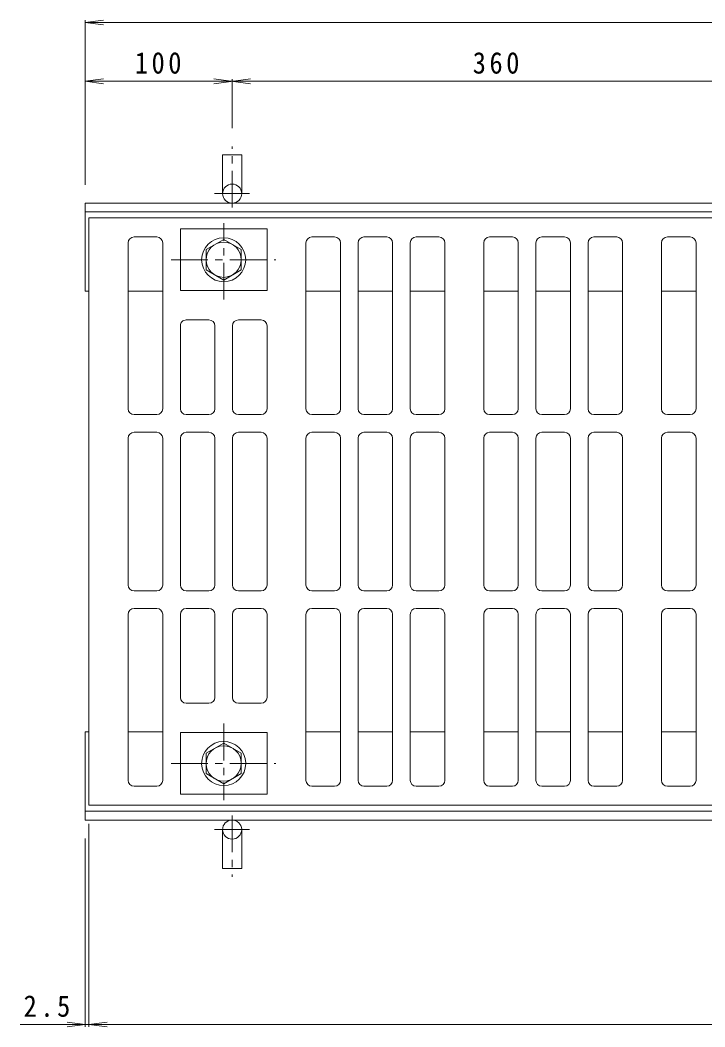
# Model space of a CAD drawing. Units: millimetres, scale not verified. Extents: x -920 to 922, y -674 to 594.
# Drawn here: x -920 to -454, y -161 to 524 of the extents above; entities that cross this region are included whole.
import ezdxf

# ---------------------------------------------------------------- set-up
doc = ezdxf.new("R2010")
doc.units = ezdxf.units.MM
doc.header["$LTSCALE"] = 5
doc.linetypes.add('CHAIN1', pattern=[8, 5, -1, 1, -1])
for name, color, linetype, lineweight in [('0-0_通り芯', 3, 'Continuous', 13), ('0-2_本体（蓋）', 6, 'Continuous', 13), ('0-3_受枠', 4, 'Continuous', 13), ('0-4_寸法', 7, 'Continuous', 13), ('0-A', 2, 'Continuous', 13)]:
    doc.layers.add(name, color=color, linetype=linetype, lineweight=lineweight)
doc.styles.add('ＭＳ ゴシック', font='')
doc.styles.get('ＭＳ ゴシック').set_extended_font_data('MS Gothic')

msp = doc.modelspace()

# ---------------------------------------------------------------- linework, layer by layer
at = {"layer": '0-0_通り芯'}
for p, q in [((-810.527, 382.258), (-751.527, 382.258)), ((-810.527, 340.258), (-810.527, 382.258)), ((-751.527, 340.258), (-751.527, 382.258)), ((-846.027, 259.758), (-846.027, 372.758)), ((-842.027, 376.758), (-826.527, 376.758)), ((-822.527, 259.758), (-822.527, 372.758)), ((-725.027, 259.758), (-725.027, 372.758)), ((-721.027, 376.758), (-705.527, 376.758)), ((-701.527, 259.758), (-701.527, 372.758)), ((-689.527, 259.758), (-689.527, 372.758)), ((-685.527, 376.758), (-670.027, 376.758)), ((-666.027, 259.758), (-666.027, 372.758)), ((-654.027, 259.758), (-654.027, 372.758)), ((-650.027, 376.758), (-634.527, 376.758)), ((-630.527, 259.758), (-630.527, 372.758)), ((-604.027, 259.758), (-604.027, 372.758)), ((-600.027, 376.758), (-584.527, 376.758)), ((-580.527, 259.758), (-580.527, 372.758)), ((-568.527, 259.758), (-568.527, 372.758)), ((-564.527, 376.758), (-549.027, 376.758)), ((-545.027, 259.758), (-545.027, 372.758)), ((-533.027, 259.758), (-533.027, 372.758)), ((-529.027, 376.758), (-513.527, 376.758)), ((-509.527, 259.758), (-509.527, 372.758)), ((-483.027, 259.758), (-483.027, 372.758)), ((-479.027, 376.758), (-463.527, 376.758)), ((-459.527, 259.758), (-459.527, 372.758)), ((-810.527, 340.258), (-751.527, 340.258)), ((-810.527, 259.758), (-810.527, 316.258)), ((-806.527, 320.258), (-791.027, 320.258)), ((-787.027, 259.758), (-787.027, 316.258)), ((-775.027, 259.758), (-775.027, 316.258)), ((-771.027, 320.258), (-755.527, 320.258)), ((-751.527, 259.758), (-751.527, 316.258)), ((-842.027, 255.758), (-826.527, 255.758)), ((-806.527, 255.758), (-791.027, 255.758)), ((-771.027, 255.758), (-755.527, 255.758)), ((-721.027, 255.758), (-705.527, 255.758)), ((-685.527, 255.758), (-670.027, 255.758)), ((-650.027, 255.758), (-634.527, 255.758)), ((-600.027, 255.758), (-584.527, 255.758)), ((-564.527, 255.758), (-549.027, 255.758)), ((-529.027, 255.758), (-513.527, 255.758)), ((-479.027, 255.758), (-463.527, 255.758)), ((-842.027, 243.758), (-826.527, 243.758)), ((-806.527, 243.758), (-791.027, 243.758)), ((-771.027, 243.758), (-755.527, 243.758)), ((-721.027, 243.758), (-705.527, 243.758)), ((-685.527, 243.758), (-670.027, 243.758)), ((-650.027, 243.758), (-634.527, 243.758)), ((-600.027, 243.758), (-584.527, 243.758)), ((-564.527, 243.758), (-549.027, 243.758)), ((-529.027, 243.758), (-513.527, 243.758)), ((-479.027, 243.758), (-463.527, 243.758)), ((-846.027, 139.758), (-846.027, 239.758)), ((-822.527, 139.758), (-822.527, 239.758)), ((-810.527, 139.758), (-810.527, 239.758)), ((-787.027, 139.758), (-787.027, 239.758)), ((-775.027, 139.758), (-775.027, 239.758)), ((-751.527, 139.758), (-751.527, 239.758)), ((-725.027, 139.758), (-725.027, 239.758)), ((-701.527, 139.758), (-701.527, 239.758)), ((-689.527, 139.758), (-689.527, 239.758)), ((-666.027, 139.758), (-666.027, 239.758)), ((-654.027, 139.758), (-654.027, 239.758)), ((-630.527, 139.758), (-630.527, 239.758)), ((-604.027, 139.758), (-604.027, 239.758)), ((-580.527, 139.758), (-580.527, 239.758)), ((-568.527, 139.758), (-568.527, 239.758)), ((-545.027, 139.758), (-545.027, 239.758)), ((-533.027, 139.758), (-533.027, 239.758)), ((-509.527, 139.758), (-509.527, 239.758)), ((-483.027, 139.758), (-483.027, 239.758)), ((-459.527, 139.758), (-459.527, 239.758)), ((-842.027, 135.758), (-826.527, 135.758)), ((-806.527, 135.758), (-791.027, 135.758)), ((-771.027, 135.758), (-755.527, 135.758)), ((-721.027, 135.758), (-705.527, 135.758)), ((-685.527, 135.758), (-670.027, 135.758)), ((-650.027, 135.758), (-634.527, 135.758)), ((-600.027, 135.758), (-584.527, 135.758)), ((-564.527, 135.758), (-549.027, 135.758)), ((-529.027, 135.758), (-513.527, 135.758)), ((-479.027, 135.758), (-463.527, 135.758)), ((-842.027, 123.758), (-826.527, 123.758)), ((-806.527, 123.758), (-791.027, 123.758)), ((-771.027, 123.758), (-755.527, 123.758)), ((-721.027, 123.758), (-705.527, 123.758)), ((-685.527, 123.758), (-670.027, 123.758)), ((-650.027, 123.758), (-634.527, 123.758)), ((-600.027, 123.758), (-584.527, 123.758)), ((-564.527, 123.758), (-549.027, 123.758)), ((-529.027, 123.758), (-513.527, 123.758)), ((-479.027, 123.758), (-463.527, 123.758)), ((-846.027, 119.758), (-846.027, 6.758)), ((-822.527, 119.758), (-822.527, 6.758)), ((-810.527, 119.758), (-810.527, 63.258)), ((-787.027, 119.758), (-787.027, 63.258)), ((-775.027, 119.758), (-775.027, 63.258)), ((-751.527, 119.758), (-751.527, 63.258)), ((-725.027, 119.758), (-725.027, 6.758)), ((-701.527, 119.758), (-701.527, 6.758)), ((-689.527, 119.758), (-689.527, 6.758)), ((-666.027, 119.758), (-666.027, 6.758)), ((-654.027, 119.758), (-654.027, 6.758)), ((-630.527, 119.758), (-630.527, 6.758)), ((-604.027, 119.758), (-604.027, 6.758)), ((-580.527, 119.758), (-580.527, 6.758)), ((-568.527, 119.758), (-568.527, 6.758)), ((-545.027, 119.758), (-545.027, 6.758)), ((-533.027, 119.758), (-533.027, 6.758)), ((-509.527, 119.758), (-509.527, 6.758)), ((-483.027, 119.758), (-483.027, 6.758)), ((-459.527, 119.758), (-459.527, 6.758)), ((-806.527, 59.258), (-791.027, 59.258)), ((-771.027, 59.258), (-755.527, 59.258)), ((-810.527, 39.258), (-810.527, -2.742)), ((-810.527, 39.258), (-751.527, 39.258)), ((-751.527, 39.258), (-751.527, -2.742)), ((-842.027, 2.758), (-826.527, 2.758)), ((-721.027, 2.758), (-705.527, 2.758)), ((-685.527, 2.758), (-670.027, 2.758)), ((-650.027, 2.758), (-634.527, 2.758)), ((-600.027, 2.758), (-584.527, 2.758)), ((-564.527, 2.758), (-549.027, 2.758)), ((-529.027, 2.758), (-513.527, 2.758)), ((-479.027, 2.758), (-463.527, 2.758)), ((-810.527, -2.742), (-751.527, -2.742)), ((-872.777, -10.242), (122.223, -10.242))]:
    msp.add_line(p, q, dxfattribs=at)
msp.add_lwpolyline([(-872.777, -10.242), (-872.777, 389.758), (122.223, 389.758)], dxfattribs=at)
for centre, start, end in [((-842.027, 372.758), 90, 180), ((-826.527, 372.758), 0, 90), ((-721.027, 372.758), 90, 180), ((-705.527, 372.758), 0, 90), ((-685.527, 372.758), 90, 180), ((-670.027, 372.758), 0, 90), ((-650.027, 372.758), 90, 180), ((-634.527, 372.758), 0, 90), ((-600.027, 372.758), 90, 180), ((-584.527, 372.758), 0, 90), ((-564.527, 372.758), 90, 180), ((-549.027, 372.758), 0, 90), ((-529.027, 372.758), 90, 180), ((-513.527, 372.758), 0, 90), ((-479.027, 372.758), 90, 180), ((-463.527, 372.758), 0, 90), ((-806.527, 316.258), 89.99998, 180), ((-791.027, 316.258), 0, 90), ((-771.027, 316.258), 90, 180), ((-755.527, 316.258), 0, 90), ((-842.027, 259.758), 180, 270), ((-826.527, 259.758), 270, 0), ((-806.527, 259.758), 180, 270), ((-791.027, 259.758), 270, 0), ((-771.027, 259.758), 180, 270), ((-755.527, 259.758), 270, 0), ((-721.027, 259.758), 180, 270), ((-705.527, 259.758), 270, 0), ((-685.527, 259.758), 180, 270), ((-670.027, 259.758), 270, 0), ((-650.027, 259.758), 180, 270), ((-634.527, 259.758), 270, 0), ((-600.027, 259.758), 180, 270), ((-584.527, 259.758), 270, 0), ((-564.527, 259.758), 180, 270), ((-549.027, 259.758), 270, 0), ((-529.027, 259.758), 180, 270), ((-513.527, 259.758), 270, 0), ((-479.027, 259.758), 180, 270), ((-463.527, 259.758), 270, 0), ((-842.027, 239.758), 90, 180), ((-826.527, 239.758), 0, 90), ((-806.527, 239.758), 90, 180), ((-791.027, 239.758), 0, 90), ((-771.027, 239.758), 90, 180), ((-755.527, 239.758), 0, 90), ((-721.027, 239.758), 90, 180), ((-705.527, 239.758), 0, 90), ((-685.527, 239.758), 90, 180), ((-670.027, 239.758), 0, 90), ((-650.027, 239.758), 90, 180), ((-634.527, 239.758), 0, 90), ((-600.027, 239.758), 90, 180), ((-584.527, 239.758), 0, 90), ((-564.527, 239.758), 90, 180), ((-549.027, 239.758), 0, 90), ((-529.027, 239.758), 90, 180), ((-513.527, 239.758), 0, 90), ((-479.027, 239.758), 90, 180), ((-463.527, 239.758), 0, 90), ((-842.027, 139.758), 180, 270), ((-826.527, 139.758), 270, 0), ((-806.527, 139.758), 180, 270), ((-791.027, 139.758), 270, 0), ((-771.027, 139.758), 180, 270), ((-755.527, 139.758), 270, 0), ((-721.027, 139.758), 180, 270), ((-705.527, 139.758), 270, 0), ((-685.527, 139.758), 180, 270), ((-670.027, 139.758), 270, 0), ((-650.027, 139.758), 180, 270), ((-634.527, 139.758), 270, 0), ((-600.027, 139.758), 180, 270), ((-584.527, 139.758), 270, 0), ((-564.527, 139.758), 180, 270), ((-549.027, 139.758), 270, 0), ((-529.027, 139.758), 180, 270), ((-513.527, 139.758), 270, 0), ((-479.027, 139.758), 180, 270), ((-463.527, 139.758), 270, 0), ((-842.027, 119.758), 90, 180), ((-826.527, 119.758), 1.40329, 90), ((-806.527, 119.758), 90, 180), ((-791.027, 119.758), 1.40329, 90), ((-771.027, 119.758), 90, 180), ((-755.527, 119.758), 1.40329, 90), ((-721.027, 119.758), 90, 180), ((-705.527, 119.758), 1.40329, 90), ((-685.527, 119.758), 90, 180), ((-670.027, 119.758), 1.40329, 90), ((-650.027, 119.758), 90, 180), ((-634.527, 119.758), 1.40329, 90), ((-600.027, 119.758), 90, 180), ((-584.527, 119.758), 1.40329, 90), ((-564.527, 119.758), 90, 180), ((-549.027, 119.758), 1.40329, 90), ((-529.027, 119.758), 90, 180), ((-513.527, 119.758), 1.40329, 90), ((-479.027, 119.758), 90, 180), ((-463.527, 119.758), 1.40329, 90), ((-806.527, 63.258), 180, 270), ((-791.027, 63.258), 270, 0), ((-771.027, 63.258), 180, 270), ((-755.527, 63.258), 270, 0), ((-842.027, 6.758), 180, 270), ((-826.527, 6.758), 270, 0), ((-721.027, 6.758), 180, 270), ((-705.527, 6.758), 270, 0), ((-685.527, 6.758), 180, 270), ((-670.027, 6.758), 270, 0), ((-650.027, 6.758), 180, 270), ((-634.527, 6.758), 270, 0), ((-600.027, 6.758), 180, 270), ((-584.527, 6.758), 270, 0), ((-564.527, 6.758), 180, 270), ((-549.027, 6.758), 270, 0), ((-529.027, 6.758), 180, 270), ((-513.527, 6.758), 270, 0), ((-479.027, 6.758), 180, 270), ((-463.527, 6.758), 270, 0)]:
    msp.add_arc(centre, 4, start, end, dxfattribs=at)
at = {"layer": '0-2_本体（蓋）', "linetype": 'CHAIN1'}
for p, q in [((-781.027, 334.145), (-781.027, 386.243)), ((-816.73, 361.258), (-745.428, 361.258)), ((-781.027, 45.371), (-781.027, -6.728)), ((-816.73, 18.258), (-745.428, 18.258))]:
    msp.add_line(p, q, dxfattribs=at)
at = {"layer": '0-2_本体（蓋）'}
for p, q in [((-793.021, 25.183), (-781.027, 32.108)), ((-781.027, 32.108), (-769.032, 25.183)), ((-793.021, 11.333), (-793.021, 25.183)), ((-769.032, 25.183), (-769.032, 11.333)), ((-781.027, 4.408), (-793.021, 11.333)), ((-769.032, 11.333), (-781.027, 4.408))]:
    msp.add_line(p, q, dxfattribs=at)
msp.add_lwpolyline([(-769.032, 354.333), (-769.032, 368.183), (-781.027, 375.108), (-793.021, 368.183), (-793.021, 354.333), (-781.027, 347.408)], close=True, dxfattribs=at)
for radius in [15, 12]:
    msp.add_circle((-781.027, 361.258), radius, dxfattribs=at)
for radius in [15, 12]:
    msp.add_arc((-781.027, 18.258), radius, 1.40329, 0, dxfattribs=at)
at = {"layer": '0-3_受枠'}
for p, q in [((-875.277, 399.758), (292.223, 399.758)), ((-875.277, 339.758), (-875.277, 399.758)), ((-875.277, 393.758), (292.223, 393.758)), ((-875.277, 339.758), (-872.777, 339.758)), ((-846.027, 339.758), (-822.527, 339.758)), ((-725.027, 339.758), (-701.527, 339.758)), ((-689.527, 339.758), (-666.027, 339.758)), ((-654.027, 339.758), (-630.527, 339.758)), ((-604.027, 339.758), (-580.527, 339.758)), ((-568.527, 339.758), (-545.027, 339.758)), ((-533.027, 339.758), (-509.527, 339.758)), ((-483.027, 339.758), (-459.527, 339.758)), ((-875.277, 39.758), (-872.777, 39.758)), ((-875.277, 39.758), (-875.277, -20.242)), ((-846.027, 39.758), (-822.527, 39.758)), ((-725.027, 39.758), (-701.527, 39.758)), ((-689.527, 39.758), (-666.027, 39.758)), ((-654.027, 39.758), (-630.527, 39.758)), ((-604.027, 39.758), (-580.527, 39.758)), ((-568.527, 39.758), (-545.027, 39.758)), ((-533.027, 39.758), (-509.527, 39.758)), ((-483.027, 39.758), (-459.527, 39.758)), ((-875.277, -14.242), (292.223, -14.242)), ((-875.277, -20.242), (292.223, -20.242))]:
    msp.add_line(p, q, dxfattribs=at)
at = {"layer": '0-4_寸法'}
for p, q in [((-875.277, 522.758), (-862.884, 524.389)), ((-875.277, 412.258), (-875.277, 524.258)), ((-875.277, 522.758), (292.223, 522.758)), ((-875.277, 522.758), (-862.884, 521.126)), ((-875.277, 482.758), (-862.884, 484.389)), ((-875.277, 482.758), (292.223, 482.758)), ((-875.277, 482.758), (-862.884, 481.126)), ((-762.884, 481.126), (-787.67, 484.389)), ((-762.884, 484.389), (-787.67, 481.126)), ((-775.277, 450.931), (-775.277, 484.257)), ((-872.777, -22.742), (-872.777, -160.954)), ((-875.277, -32.742), (-875.277, -160.954)), ((-919.565, -159.454), (292.223, -159.454)), ((-875.277, -159.454), (-887.67, -157.822)), ((-875.277, -159.454), (-887.67, -161.085)), ((-872.777, -159.454), (-860.384, -157.822)), ((-872.777, -159.454), (-860.384, -161.085))]:
    msp.add_line(p, q, dxfattribs=at)
at = {"layer": '0-A'}
for p, q in [((-781.777, 432.758), (-768.777, 432.758)), ((-781.777, 406.258), (-781.777, 432.758)), ((-768.777, 406.258), (-768.777, 432.758)), ((-781.777, -26.742), (-781.777, -53.242)), ((-768.777, -26.742), (-768.777, -53.242)), ((-781.777, -53.242), (-768.777, -53.242))]:
    msp.add_line(p, q, dxfattribs=at)
at = {"layer": '0-A', "linetype": 'CHAIN1'}
for p, q in [((-775.277, 396.758), (-775.277, 438.431)), ((-787.175, 406.258), (-763.452, 406.258)), ((-775.277, -17.242), (-775.277, -58.915)), ((-787.175, -26.742), (-763.452, -26.742))]:
    msp.add_line(p, q, dxfattribs=at)
at = {"layer": '0-A'}
msp.add_circle((-775.277, 406.258), 6.5, dxfattribs=at)
msp.add_arc((-775.277, -26.742), 6.5, 1.40329, 0, dxfattribs=at)

# ---------------------------------------------------------------- texts
at = {"layer": '0-4_寸法', "color": 2, "char_height": 14.66, "attachment_point": 7, "style": 'ＭＳ ゴシック'}
for s, insert in [('\\T1.27;\\W0.9;100', (-841.527, 487.758)), ('\\T1.27;\\W0.9;360', (-611.527, 487.758)), ('\\T1.27;\\W0.9;2.5', (-917.222, -154.454))]:
    msp.add_mtext(s, dxfattribs=dict(at, insert=insert))

doc.saveas('drawing.dxf')
